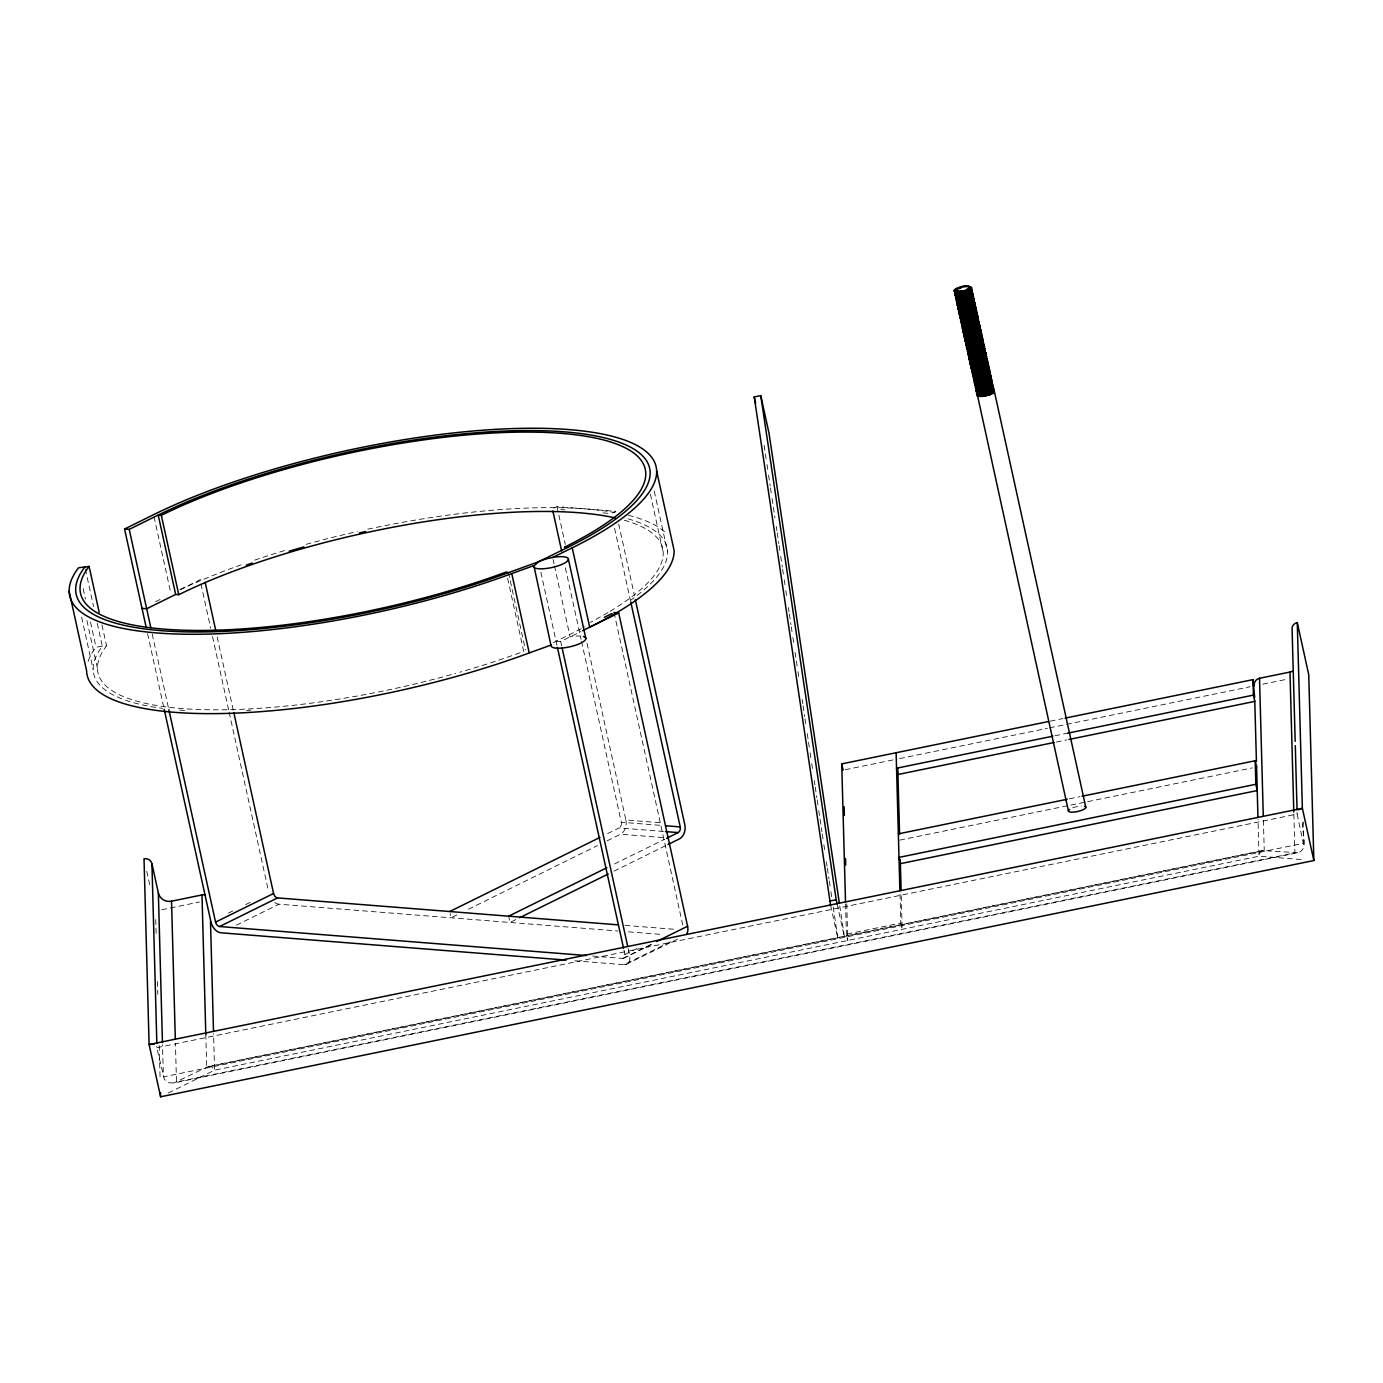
<?xml version="1.0" encoding="UTF-8"?>
<svg xmlns="http://www.w3.org/2000/svg" width="1383" height="1383" viewBox="0 0 1383 1383"><rect width="100%" height="100%" fill="white"/><g stroke="black" fill="none" stroke-linecap="round" stroke-linejoin="round"><path stroke-width="0.75" stroke-dasharray="5 3.75" d="M1303.166 822.47C1300.608 831.235 1310.254 848.92 1297.686 852.741L173.618 1083.027L168.19 1082.699L164.352 1079.397L156.383 1046.118M553.304 642.732L585.044 626.827M155.553 601.709L161.344 598.856M180.689 589.314L200.034 579.771L204.684 580.134M553.943 508.149L556.986 506.645L615.919 511.312L611.338 513.56M556.035 641.142L560.685 641.505L580.791 631.599M228.316 913.16L234.107 910.291M245.725 904.568L251.516 901.699M236.424 925.158L278.968 904.188L617.803 930.984M607.621 833.638L619.169 827.933L663.356 831.442M456.874 914.941L451.083 917.793L450.166 913.61M468.422 909.253L597.439 845.601M607.068 840.847L620.552 834.208L664.739 837.7M614.553 863.943L664.618 839.256M515.79 919.609L510.016 922.461L508.633 916.186M614 871.169L665.984 845.514M168.311 1092.985L214.572 1070.165L1259.031 856.198L1301.196 859.534M592.719 956.051L622.748 958.419A4.443 2.87 63.7 0 0 624.926 954.495L638.462 947.804M622.748 958.419L651.756 944.122M623.526 958.35L652.517 944.036M574.792 960.787L624.131 964.694L672.466 940.838M626.05 964.487L678.258 938.746M1297.686 852.741L1262.575 850.528L208.435 1066.483L173.618 1083.027M1262.575 850.528L1259.982 851.911L1259.031 856.198L1258.029 819.549M1050.267 721.165L1062.939 718.572M161.776 909.737L199.446 902.01M845.203 769.726L893.314 759.872M899.607 758.576L1047.432 728.305M1049.541 727.856L1064.322 724.83M1066.431 724.398L1250.128 686.763M1262.731 684.187L1287.832 679.053M1054.918 735.773L1067.59 733.18M1056.301 742.049L1066.846 739.888M1069.387 798.821L1079.95 796.66M899.728 840.138L1068.644 805.528M1070.77 805.096L1085.551 802.071M1087.66 801.639L1252.358 767.893M156.97 1047.64L1297.168 814.051L1297.029 812.443M846.759 903.808L847.779 940.44L846.396 934.182L900.8 923.031L899.97 892.848M88.097 661.368A300.232 82.254 -12.4 0 1 96.015 647.14L106.543 645.775A289.116 79.211 -12.4 0 0 455.699 673.4M208.435 1066.483L211.703 1066.673L214.572 1070.165L213.57 1033.516M560.824 509.566L565.042 509.912M602.919 512.903L609.229 513.404M587.049 643.337L625.877 819.998L661.662 822.833M581.534 641.401L621.295 822.245L661.281 825.409M624.995 925.4L674.316 929.29M628.522 931.831L662.837 934.545M1297.168 814.051L1303.823 845.981M900.8 923.031L902.165 929.307L901.232 894.818M837.113 903.929L844.477 937.363L839.671 905.312M830.595 905.26L837.942 938.694L833.154 906.643M654.263 491.224L667.591 551.8M650.373 494.198L663.235 552.699M618.685 523.932L634.417 595.433M614.571 528.289L630.285 599.79M614.052 612.531L682.943 925.867M556.986 506.645L558.369 512.955M558.836 515.064L565.319 544.504M565.353 567.791L581.085 639.292M553.096 559.579L554.013 563.763M554.479 565.854L570.09 636.871L572.821 636.422A17.789 4.875 -12.4 0 1 580.653 636.094M560.685 641.505L561.619 645.723M628.193 948.548L629.576 954.858A11.116 7.157 63.7 0 1 624.131 964.694M540.874 572.199L556.951 645.342M624.01 950.277L624.926 954.495M508.46 572.631L509.843 578.889M510.292 580.981L525.454 649.924M507.63 578.267L523.708 651.376A289.116 79.211 -12.4 0 1 459.848 672.224M217.166 636.923L233.347 710.534M200.95 583.989L210.665 628.141M212.515 636.56L228.696 710.153M229.163 712.262L268.458 891.015M154.032 516.793L170.558 591.993M152.216 634.002L168.864 709.704M147.566 633.621L163.747 707.232M101.962 624.891L106.543 645.775M85.348 569.035L93.612 606.636M97.294 623.353L102.342 646.328A293.559 80.421 -12.4 0 0 162.554 708.355M146.771 871.325L150.453 888.042M83.153 588.639L85.452 599.081M90.5 622.073L96.015 647.14M86.922 620.552L97.484 668.594M81.649 617.267L93.128 669.476M764.09 445.24L766.649 462.32M766.977 464.463L768.256 473.003M768.568 475.147L770.175 485.813M770.487 487.957L771.766 496.497M772.077 498.641L774.964 517.864M776.243 526.404L776.883 530.674M777.194 532.818L778.802 543.502M779.113 545.628L780.392 554.185M780.721 556.312L782.311 566.995M782.64 569.139L783.919 577.679M784.23 579.805L785.509 588.363M785.838 590.489L787.117 599.046M788.396 607.586L789.036 611.856M789.347 614L790.955 624.667M791.266 626.81L792.545 635.35M792.874 637.494L793.825 643.908M795.104 652.448L796.055 658.861M796.383 660.988L797.663 669.528M797.974 671.671L799.253 680.211M802.14 699.435L802.78 703.705M803.091 705.849L804.699 716.532M805.01 718.659L805.978 725.072M807.257 733.612L808.208 740.026M808.536 742.17L809.816 750.71M810.127 752.853L811.406 761.393M811.735 763.52L813.014 772.077M814.293 780.617L814.933 784.887M815.244 787.031L816.834 797.697M817.163 799.841L818.442 808.381M818.753 810.524L821.951 831.892M822.28 834.018L823.559 842.558M823.87 844.702L825.15 853.242M826.429 861.799L827.069 866.069M827.397 868.196L828.987 878.879M829.316 881.023L830.595 889.563M830.906 891.689L831.875 898.103M1303.011 821.917L1303.599 843.302L163.401 1076.873L162.52 1044.805M1293.866 814.138L1294.92 852.879L176.488 1082.007L175.434 1043.249M1263.405 820.326L1264.235 850.441L206.707 1067.088L205.825 1034.812M845.566 903.998L846.396 934.182M155.743 919.557L156.141 934.51M157.437 981.481L157.783 994.291M159.183 1045.548L160.134 1079.708M625.877 819.998A11.116 7.952 -85.5 0 1 620.552 834.208M621.295 822.245A4.443 3.181 -85.5 0 1 619.169 827.933M278.968 904.188A11.116 7.157 63.7 0 1 274.785 902.477M627.986 518.815A293.559 80.421 -12.4 0 1 630.216 600.55M250.669 710.257A293.559 80.421 -12.4 0 1 246.623 710.482M184.613 710.464A293.559 80.421 -12.4 0 1 178.839 710.049M179.842 589.832A300.232 82.254 -12.4 0 1 242.941 564.195M254.731 560.098A300.232 82.254 -12.4 0 1 285.399 550.33M306.092 544.366A300.232 82.254 -12.4 0 1 357.384 531.487M367.757 529.205A300.232 82.254 -12.4 0 1 615.072 512.54M628.418 515.34A300.232 82.254 -12.4 0 1 666.9 534.045M624.234 520.198A289.116 79.211 -12.4 0 1 609.799 611.493M607.984 612.583A289.116 79.211 -12.4 0 1 590.351 622.333M1072.689 807.862A8.903 2.438 -12.4 0 1 1081.385 806.082"/><path stroke-width="1.5" d="M968.342 286.367L971.298 287.336L970.365 288.563L971.851 291.018L963.744 295.409L961.375 295.599L960.718 291.588L954.028 290.724L956.535 288.442L962.672 286.575L968.048 286.298L971.661 288.2C968.117 292.937 960.494 295.236 954.806 293.386L955.705 291.052M974.099 300.128C973.528 297.985 972.456 302.583 974.825 302.566L974.617 303.551C968.584 309.844 964.383 307.009 958.367 306.023L959.854 302.497L956.587 301.477L957.555 299.419L956.552 300.215C958.263 305.297 967.893 301.045 971.506 298.814C975.603 297.518 969.984 292.418 972.733 293.87M980.495 332.819L981.965 336.968C975.585 343.537 971.471 340.166 964.902 339.336L965.818 337.02L964.591 338.766L966.302 340.183C970.071 341.394 982.76 338.887 979.683 334.098L980.495 332.819L979.337 332.542M981.965 341.307L983.33 343.243C976.968 349.813 972.854 346.424 966.285 345.594L967.063 343.364M982.414 343.399C985.578 343.278 980.651 346.39 984.471 346.424L984.247 347.41C978.248 353.806 974.116 350.642 968.083 350.158C965.939 346.839 979.804 350.21 982.449 344.557L983.278 342.984L981.999 342.465L972.958 346.528L968.428 346.77L967.651 345.37L966.44 347.116L967.754 347.531M954.028 290.724L955.739 292.141C959.422 293.49 971.713 290.603 969.241 286.575M957.831 296.705C956.241 301.546 969.172 297.276 971.436 294.423L970.123 292.539L972.128 290.292L970.849 288.943M971.315 293.905C974.635 292.366 969.155 290.897 972.214 291.519L972.318 293.11C968.791 296.654 957.849 301.304 955.636 296.031L956.5 295.305M971.558 293.265C975.188 298.054 957.555 303.741 956.102 298.123L956.967 297.397M971.073 294.942L973.684 299.368C970.105 302.946 959.387 307.562 957.019 302.307L965.23 302.203L970.451 300.111L972.335 297.846C968.428 297.103 975.568 294.026 971.661 293.801M958.471 303.603C960.701 307.372 969.639 303.413 972.802 300.699L971.506 298.814L973.511 296.55L971.851 295.357M974.064 303.568L975.067 305.643C971.056 311.192 959.353 310.466 958.955 306.767C955.497 305.124 968.774 309.256 973.269 302.773L971.972 300.906L973.909 298.382M957.762 302.099L956.725 302.998L958.488 304.675L957.503 305.643C963.311 309.256 975.516 302.341 974.047 299.869L974.427 300.733M959.249 307.839L958.454 308.841L960.632 311.261L968.982 309.948L974.185 306.957L972.889 305.073L974.825 302.566M975.343 304.917C974.531 301.684 973.407 307.199 974.635 308.305L972.75 310.553L965.611 313.111L961.081 313.353L960.182 311.434M975.81 307.009C974.116 303.586 976.744 309.412 972.647 310.034C968.532 311.867 963.156 314.373 958.886 311.918L959.871 310.95L958.108 309.256L959.387 307.769L958.471 310.086L965.04 310.501L965.524 314.408L967.875 314.218L975.983 309.809L975.879 308.219L973.822 307.475M960.632 314.114L959.543 315.791L964.729 317.571L972.145 315.497L975.551 312.472C971.644 311.728 978.784 308.651 974.877 308.409L975.43 306.144L974.151 305.799M960.528 314.632L959.854 316.361C964.539 318.643 977.988 314.944 975.447 309.844M976.83 316.102C979.648 321.34 965.057 325.454 960.926 322.049L962.136 320.303L964.107 321.824L971.281 320.389L976.467 316.655C975.188 315.514 976.692 310.328 977.124 313.007L974.012 316.292L966.873 318.851L961.185 318.816L960.234 316.932L961.704 319.3C966.389 320.182 974.254 318.764 976.139 314.166M960.286 317.191L961.686 318.211L960.77 320.528C965.455 322.827 978.922 319.127 976.363 314.01M977.522 320.424C974.773 324.244 963.432 328.255 961.6 323.19L963.346 321.772L961.375 324.141C965.075 329.068 981.325 322.965 976.899 318.332L977.729 316.586M962.931 324.556L962.067 325.282C963.035 331.609 983.814 323.847 976.588 320.009M977.746 320.286L976.934 321.565L978.092 323.034C981.861 327.097 961.496 333.199 963.277 327.166L964.176 327.46M963.986 328.67L963.069 330.986C967.702 333.528 980.875 329.085 978.559 325.126L978.196 322.377M965.109 331.626L962.758 330.416C962.361 328.324 966.043 331.021 963.45 331.557L963.536 333.061C968.169 335.602 981.342 331.177 979.008 327.218L979.562 324.936L978.282 324.607M979.665 330.865C983.503 335.118 970.659 340.028 965.835 338.109L964.366 335.723L964.452 337.245C970.901 340.339 985.595 333.338 979.199 328.774M964.764 332.905L963.623 334.323L967.218 335.931L966.596 338.42C965.835 343.036 985.699 337.141 980.011 332.439M966.025 339.699L965.369 341.428L968.705 342.725L967.166 345.975L971.056 346.286L981.152 342.673L983.157 340.425L981.498 339.233L982.31 337.469L981.031 337.141L982.639 338.074L979.527 341.359L972.387 343.918L966.7 343.883L965.732 341.999L967.218 344.367C971.575 345.214 981.221 343.831 981.377 338.697M982.103 345.076L983.313 345.612L982.449 346.632C990.885 353.823 966.959 355.604 968.601 350.642C965.144 349 978.403 353.132 982.915 346.649L981.619 344.765L983.555 342.258M968.532 346.13L969.621 346.891L968.895 348.862C968.065 353.512 987.116 347.634 982.57 343.416M969.483 353.737C971.73 357.506 980.651 353.547 983.832 350.833L982.535 348.948L984.471 346.424M982.552 347.168C987.479 350.089 985.543 358.508 975.724 359.061C958.488 356.537 980.409 358.543 984.298 352.924L982.985 351.04L984.99 348.775L983.711 347.444M983.469 351.334L984.627 351.61L983.814 352.907L984.99 354.376C988.119 358.353 975.413 362.899 970.901 361.084L969.189 359.666L970.417 357.903L969.5 360.22C973.891 362.605 986.667 358.646 984.748 354.999L984.731 354.255C984.143 352.613 983.814 347.634 985.18 351.593C980.962 355.379 973.926 358.353 968.515 355.794L969.518 354.809L968.031 352.44L968.895 351.714M968.67 357.315L971.073 358.785L975.603 358.543L981.221 356.762L984.869 353.858M985.336 355.95L984.368 357.298L985.664 359.182C987.652 362.865 974.773 366.754 970.417 364.403L971.194 362.156M985.439 356.468C987.773 360.41 974.6 364.853 969.95 362.311L969.881 360.79L971.35 363.176L974.842 363.522L984.938 359.908L986.114 360.514L980.927 364.265L971.817 365.268C970.572 363.936 970.676 360.116 971.35 363.176L970.417 364.403L972.456 365.06M985.664 359.182L985.785 358.024M971.661 364.248L970.797 364.974L972.266 367.342L975.758 367.705L983.175 365.631L986.563 362.605C982.673 361.862 989.813 358.785 985.906 358.56L986.442 356.278L985.163 355.932M971.54 364.766L970.883 366.495C975.516 369.036 988.689 364.593 986.373 360.635L985.197 359.182L986.01 357.886L984.852 357.609M972.992 365.648L971.333 368.587C975.983 371.128 989.156 366.685 986.822 362.726L985.664 361.257L986.477 359.978L985.318 359.701L987.739 361.309L985.751 363.573L987.047 365.458L981.844 368.448L974.669 369.866L972.733 369.434L972.595 367.826M972.698 368.345L971.8 370.679C976.433 373.203 989.606 368.777 987.289 364.818L987.825 362.536L986.546 362.208M973.027 370.506L972.249 372.753C976.899 375.294 990.072 370.869 987.739 366.91L986.58 365.44L987.393 364.144L986.235 363.867M973.373 373.133C978.507 376.729 985.837 369.728 989.588 369.676C985.854 374.309 978.49 376.781 972.716 374.845L973.632 372.528M974.081 374.62L973.096 375.415L974.566 377.801L978.058 378.147L985.474 376.09L988.862 373.047L987.704 372.442L979.389 375.778L974.099 375.709C971.817 372.822 974.566 380.982 979.734 377.334C983.123 376.504 991.853 374.153 988.551 370.558M975.758 378.181C974.151 383.005 987.082 378.752 989.346 375.899L989.329 375.139C985.422 374.395 992.562 371.318 988.655 371.093L989.208 368.812L987.929 368.466M987.6 370.143L988.776 370.419L987.946 371.716L989.122 373.168C992.13 376.954 974.877 383.402 973.546 377.507L974.41 376.781M974.877 378.873L974.012 379.599C975.343 385.494 992.596 379.046 989.588 375.26L988.413 373.79L989.225 372.511L988.067 372.234L990.505 373.842M975.464 380.895L974.548 383.212C979.199 385.753 992.372 381.31 990.038 377.352L990.591 375.07L989.312 374.741M975.672 383.575L981.221 384.128L990.263 380.066L991.542 380.584L988.828 383.661L983.607 385.753L977.159 386.462L974.704 384.733L975.914 382.97L975.015 385.287C979.613 387.81 993.841 383.35 990.228 378.925M990.677 380.999C994.533 385.252 981.688 390.162 976.865 388.243C976.191 385.183 976.087 389.003 977.314 390.334L986.442 389.332L991.628 385.598C989.951 384.647 992.579 378.129 992.06 382.935C987.808 386.825 981.1 389.332 975.464 387.378L976.381 385.062M977.954 390.127C974.341 389.937 977.47 386.393 975.845 387.949L975.931 389.47C980.219 392.409 996.797 386.635 990.366 382.676M977.314 390.334L976.329 391.303C980.789 394.207 994.567 390.075 991.974 385.044M991.749 388.934C997.696 390.248 989.467 394.414 987.704 395.071C994.36 394.345 990.781 391.233 993.72 388.467C991.767 384.941 995.051 391.233 990.556 391.493C986.442 393.342 981.066 395.849 976.796 393.394L977.643 390.801L976.312 390.041L977.297 389.245M991.058 393.827C996.452 392.011 990.47 385.943 993.651 388.208L990.556 391.493L991.715 392.997L987.704 395.071L964.746 290.637L970.261 287.405M970.019 287.007L971.609 287.941C967.218 292.868 956.759 296.118 954.374 291.294M972.076 290.032C970.52 294.527 960.217 294.441 960.027 296.152C966.043 299.298 959.076 313.682 974.099 301.2L972.802 300.699M972.526 292.124L970.589 294.631L971.886 296.515C968.169 299.437 961.617 302.376 957.313 300.007M972.992 294.199C970.78 298.486 956.327 302.445 956.846 297.915M973.442 296.29L967.149 300.422L958.834 301.995L957.97 304.191M974.375 300.474L972.422 302.981L973.736 304.865L968.532 307.856L960.165 309.17L957.71 307.441L958.92 305.678M957.952 307.735L961.237 308.772L960.632 311.261C960.442 314.926 972.785 310.795 975.534 307.718L974.306 305.799M976.363 316.88L977.643 315.359L975.983 314.166L976.813 312.402M979.423 323.449C975.741 327.702 967.339 331.125 962.24 328.065M979.873 325.541C976.208 330.07 968.653 331.903 963.017 330.727L964.003 329.742L962.291 328.324L963.381 326.647M980.34 327.633L976.104 330.952L969.587 332.94L963.467 332.802L964.331 330.226M980.789 329.724C979.129 334.479 965.68 338.213 965.68 334.237L965.732 333.338C968.619 330.762 961.669 332.266 964.764 330.07L964.798 329.154C967.702 326.578 960.736 328.082 963.847 325.887L964.452 323.397L961.237 322.619L961.894 320.908M966.147 339.181L965.282 339.907L966.752 342.275L970.244 342.638L977.66 340.564L981.066 337.538C977.297 336.83 983.953 334.548 980.149 334.116L978.853 332.231L980.858 329.984L979.579 328.635M981.256 331.799L979.32 334.323L980.616 336.207C982.621 339.803 969.518 343.036 965.299 341.169L966.302 340.183M981.723 333.891L980.495 335.689M967.166 339.855L968.238 340.633L967.512 342.604C967.322 346.269 979.683 342.137 982.414 339.06L982.639 338.074M983.088 340.166L981.152 342.673L982.431 343.814L979.32 345.56L970.78 348.136L967.616 348.067L966.682 347.427L967.685 346.459C965.956 344.419 967.823 343.433 965.801 342.258M982.794 346.13L984.005 344.35M984.938 348.516L978.628 352.648L968.93 354.065L974.687 354.359L983.693 396.039L977.003 395.175A8.903 2.438 -12.4 0 0 989.087 395.019A8.903 2.438 -12.4 0 0 991.801 390.386M985.388 350.608L982.293 353.892L991.248 390.905L980.893 394.086L977.729 394.017L978.576 391.821C981.481 389.245 974.514 390.749 977.625 388.554L977.66 387.638C980.564 385.079 973.597 386.583 976.692 384.37L976.744 383.471C979.648 380.895 972.681 382.399 975.776 380.204L975.828 379.288C978.715 376.712 971.765 378.216 974.859 376.02L974.911 375.104C977.798 372.546 970.849 374.05 973.943 371.837L973.995 370.938C976.882 368.362 969.932 369.866 973.027 367.671L973.649 365.181L970.365 364.144M985.854 352.7L983.918 355.206L986.494 357.592L984.938 359.908M984.644 354.48L985.906 352.959L984.627 351.61M986.304 354.791C982.639 359.321 975.084 361.153 969.448 359.96L970.296 357.384M986.77 356.883L980.461 360.998L972.163 362.571L971.298 364.784M987.22 358.958L980.927 363.089L972.612 364.663L971.748 366.858M987.687 361.049L981.394 365.181L973.079 366.754M988.154 363.141L983.918 366.46L975.326 368.76L981.636 396.281M988.603 365.233L986.667 367.74L989.312 370.402L987.704 372.442M987.842 369.105L989.07 367.325M989.519 369.417L989.312 370.402C986.494 373.445 974.254 377.611 974.41 373.929L974.445 373.012C977.349 370.454 970.382 371.958 973.476 369.745L974.099 367.256L970.814 366.236L971.817 365.268M989.986 371.491L988.776 373.289M990.435 373.583L988.499 376.107L989.796 377.991C986.079 380.913 979.544 383.852 975.222 381.483M989.692 377.455L990.902 375.675M991.369 377.766L989.415 380.273L990.712 381.414L983.296 384.664L975.828 385.408L974.946 385.027L975.81 382.451M991.818 379.858L989.882 382.365L991.179 384.249C994.965 384.681 988.326 386.963 992.078 387.672L988.689 390.697L981.273 392.772L977.781 392.409L976.312 390.041M992.908 392.081L994.17 390.559L992.527 389.366M992.977 392.461L992.908 389.228M146.183 627.312L124.556 529.015L129.207 529.378L158.215 515.064A293.559 80.421 -12.4 0 1 564.42 431.859A293.559 80.421 -12.4 0 1 567.583 547.461L538.575 561.757L533.579 566.304A17.789 4.875 -12.4 0 0 549.604 567.981A17.789 4.875 -12.4 0 0 568.154 560.098A17.789 4.875 -12.4 0 0 555.361 557.038L550.849 557.781A17.789 4.875 -12.4 0 0 538.575 561.757L508.46 572.631L506.247 572.009A289.116 79.211 -12.4 0 1 192.444 630.406A289.116 79.211 -12.4 0 1 89.1 566.408L78.572 567.756A300.232 82.254 -12.4 0 0 185.892 634.227A300.232 82.254 -12.4 0 0 511.762 573.565L533.855 565.595L551.039 645.688A17.789 4.875 -12.4 0 0 573.081 645.982A17.789 4.875 -12.4 0 0 583.453 636.56M970.365 288.563C970.209 293.697 960.545 295.08 956.189 294.233L954.771 292.124M980.651 335.723L971.022 339.475L965.956 314.667L963.432 314.702L960.027 296.152L954.944 294.907L956.033 293.213M957.243 305.349L957.468 304.398L959.595 306.559M957.71 307.441L958.799 305.764M958.16 309.515L959.318 308.098M982.034 341.981L972.405 345.733L971.921 341.826L969.414 341.86L964.158 314.961L959.387 314.269L960.321 313.042L958.626 311.607L959.716 309.93M975.222 309.982C973.338 314.581 965.472 316.016 960.787 315.117L959.076 313.699L960.165 312.022M959.543 315.791L960.684 314.373M962.81 321.184L960.459 319.974L961.548 318.297L960.753 319.283L962.032 319.784M979.078 328.255C978.922 333.389 969.276 334.772 964.919 333.925L963.225 332.508L964.314 330.831M965.006 334.997L963.674 334.582L964.815 333.165M967.858 344.16L965.818 343.52L966.752 342.275L965.057 340.858L966.285 339.112M968.325 346.251L965.974 345.041L967.115 343.624M983.261 345.352C985.941 350.452 974.03 354.307 969.051 352.734L967.357 351.299L968.446 349.622L967.668 351.87M971.696 364.732L970.105 363.833L971.246 362.415M973.373 369.226L971.333 368.587L972.266 367.342L970.572 365.925L971.782 364.178M973.822 371.318L971.8 370.679L972.733 369.434L971.022 368.016L972.128 365.734M974.289 373.41L971.938 372.2L973.096 370.782M975.205 377.594C971.125 377.645 975.966 374.689 972.405 374.274L972.681 373.6M973.096 375.415L972.854 376.366C976.121 376.712 971.246 379.616 975.672 379.668M977.211 389.799L975.931 389.47L976.865 388.243L975.447 386.134M975.62 388.9L976.761 387.482M976.07 390.991L977.176 389.315M992.406 388.848C992.251 393.965 982.587 395.365 978.248 394.501L976.536 393.083L977.625 391.406M977.228 394.224L1068.402 810.905M957.295 296.118L955.255 295.461L956.051 292.626L954.944 294.907M956.638 295.236L955.636 296.031L956.984 296.809L956.172 299.644L958.212 300.301M957.434 298.901L956.638 301.736L958.678 302.376M959.249 295.651L958.678 291.83M957.9 300.975L957.105 303.828L959.128 304.467M961.22 316.137L960.009 317.883M961.565 317.692L960.718 320.268L962.049 320.873M963.726 325.368C958.989 325.23 964.643 322.014 961.15 321.098M963.916 322.014L961.669 323.449L962.948 323.968L962.153 326.803L963.432 327.131M962.948 323.968L961.79 325.973L964.349 327.062L974.721 324.677L989.519 394.483M963.225 332.508L964.435 330.744M965.697 336.501L964.902 339.336L966.942 339.993M966.734 341.203L965.507 342.949M967.08 342.759L966.233 345.335L967.564 345.94M967.201 343.278L965.974 345.041M970.866 359.995L969.656 361.741M971.333 362.087L970.105 363.833M973.044 369.918L973.183 371.526C977.867 372.407 985.733 370.99 987.635 366.391M975.326 368.76L975.637 367.187L973.131 367.014M974.548 376.712L973.546 377.507L974.894 378.268L974.099 381.12L976.121 381.76M975.343 380.36L974.548 383.212L976.588 383.852M978.109 392.893L977.349 395.745L979.786 396.316M978.213 393.429C975.81 399.099 990.124 394.293 992.994 391.856M960.476 287.042L960.96 288.286M958.834 301.995C961.721 299.419 954.771 300.924 957.866 298.728L957.918 297.812C960.805 295.253 953.855 296.757 956.95 294.544L956.829 291.865M960.044 308.651L958.834 308.115L960.321 304.588L956.725 302.998M972.163 362.571C975.05 359.995 968.083 361.516 971.194 359.303L971.229 358.404C974.133 355.829 967.166 357.333 970.261 355.137L970.883 352.648L967.599 351.61L968.325 350.141M972.612 364.663L973.183 363.089L969.898 362.052L970.503 360.064M969.587 288.148L970.399 286.851L968.048 286.298M960.511 310.743L959.301 310.207L960.891 307.199L959.819 306.438M961.427 314.909L960.217 314.373L961.704 310.864L958.419 309.827L959.024 307.839M982.449 344.557L983.745 345.058C979.838 350.245 969.172 350.245 968.428 346.77L969.155 344.799L968.083 344.039M969.69 352.527L968.48 351.974L970.088 348.983L968.999 348.222M968.93 354.065L970.538 351.075L969.448 350.297M978.179 396.108L979.043 393.913C981.93 391.337 974.98 392.841 978.075 390.646L978.127 389.729C981.014 387.154 974.064 388.675 977.159 386.462L977.211 385.563C980.098 382.987 973.148 384.491 976.242 382.296L976.294 381.38C979.181 378.804 972.232 380.308 975.326 378.112L976.052 376.141L974.963 375.363M988.983 376.401L990.142 376.695L990.263 380.066L991.092 378.493L989.917 376.833M990.712 384.249L991.525 382.953M962.361 322.982C966.682 325.351 973.217 322.412 976.934 319.49L978.04 317.191C975.949 315.134 976.813 319.767 977.383 320.839L977.401 321.582C981.187 322.014 974.548 324.296 978.3 325.005L978.317 325.766C974.6 328.687 968.048 331.626 963.744 329.258M979.129 326.544L980.391 327.892L978.403 330.139L979.7 332.024C976.882 335.464 963.882 338.904 964.919 333.925L963.45 331.557M973.131 295.685L972.353 298.607L973.632 299.108L971.436 300.82L959.301 304.087M973.113 301.096L974.548 303.292L973.718 304.122L966.371 307.631L985.768 395.624M973.857 303.724L975.015 305.384L971.056 307.96L959.301 310.207M974.185 306.957L975.464 307.458L973.805 309.256L975.101 311.14C978.887 311.573 972.249 313.855 976 314.563L977.366 316.085M974.773 307.89L975.931 309.55L971.972 312.143L960.217 314.373M976.381 311.642C973.788 314.978 961.392 319.145 961.548 315.445L962.274 313.474L961.185 312.696M975.689 312.074L976.847 313.734C974.064 316.724 961.894 321.357 961.998 317.537L962.62 315.03L959.335 314.01M980.582 330.71L977.937 328.048L979.562 324.936M979.7 332.024L980.979 332.525C978.386 335.879 965.991 340.045 966.129 336.328L966.181 335.412C969.068 332.854 962.119 334.358 965.213 332.145L965.265 331.246C968.152 328.67 961.202 330.174 964.297 327.978L964.349 327.062C967.236 324.486 960.286 325.99 963.381 323.795L963.432 322.879C966.319 320.32 959.37 321.824 962.464 319.611L963.19 317.641L962.101 316.88M981.446 334.617L973.2 338.697L964.85 339.077M981.895 336.709L971.436 341.307M980.962 334.911C983.209 335.481 979.181 338.403 982.362 338.8L980.703 340.581L981.999 342.465L981.844 340.788M982.172 335.983L980.236 338.507L982.812 340.892L980.633 342.604L972.353 345.473L966.233 345.335M982.76 344.972L984.195 347.15L983.348 347.98L973.718 351.749M988.845 368.31L986.2 365.648L987.825 362.536M986.892 363.764L988.326 365.959L984.368 368.552L975.776 370.851L971.73 370.402M988.43 371.716L987.116 369.831L988.793 368.051M989.243 370.125L978.784 374.724L973.528 374.966L973.269 372.597M989.709 372.217C985.37 375.571 977.781 378.873 972.802 376.107M989.001 372.649L990.176 374.309L984.143 377.715L975.828 379.288L973.58 378.769L974.566 377.801M974.496 382.935L980.616 383.074L988.897 380.204L990.626 376.401L989.467 374.741M993.893 391.285L991.265 388.64L992.873 385.511M956.829 294.026L954.806 293.386L955.359 291.139M956.275 295.305L955.722 297.552L957.745 298.209M971.281 292.747L972.266 291.778L971.315 291.035M972.664 299.022L973.649 298.036L972.698 297.31M961.894 317.001L959.854 316.361L960.787 315.117M962.343 319.093L960.321 318.453L960.857 316.206M974.03 305.28L975.032 304.312L974.133 303.828M962.516 322.965L961.237 322.619L961.79 320.372M975.413 311.555L976.346 310.311L974.289 309.567M962.983 324.815L961.842 326.232L963.536 327.65L962.603 328.895L964.643 329.534M976.796 317.813L977.781 316.845L976.882 316.361M977.746 323.155L979.026 321.617L977.366 320.424L978.179 318.678M966.475 337.901L964.452 337.245L965.386 336.017M979.544 330.347L980.478 329.119M969.051 352.734L968.117 353.962L970.157 354.601M982.293 342.88L983.296 341.912L982.345 341.169M971.073 358.785L968.982 357.869L969.587 355.898L970.607 356.693M984.592 353.322L985.595 352.354L984.143 351.23M985.059 355.414L986.044 354.446L985.094 353.702M973.528 373.099L972.249 372.753L973.183 371.526L971.419 369.849M986.01 357.886L986.961 358.629L986.096 360.116M986.442 361.689L987.376 360.444L985.059 359.649M987.358 365.855L988.344 364.887L987.393 364.144M987.808 367.947L988.81 366.979L987.842 366.236M988.776 370.419L989.727 371.163L988.845 372.649M977.504 388.035L975.464 387.378L976.018 385.131M989.191 374.223L990.124 372.978L987.808 372.2M990.107 378.389L991.092 377.421L990.142 376.695M990.574 380.481L991.559 379.512L990.608 378.769M956.379 295.841C953.682 299.091 962.309 297.552 964.003 296.913L962.793 291.173L960.718 291.588M958.229 304.191L957.192 305.09L958.834 306.248M958.678 306.283L958.021 307.994M958.626 311.607L960.597 309.239M959.076 313.699C961.704 311.175 957.779 312.8 960.649 313.509M965.109 335.516L964.141 336.674M966.44 347.116L967.409 345.975M968.791 352.233L968.117 353.962M969.241 354.325L968.273 355.483L968.498 354.532L969.863 356.382M974.756 379.391C973.891 383.99 986.736 379.703 989.779 377.231M977.055 389.833L976.381 391.562L978.421 392.202M976.536 393.083L978.507 390.715M973.304 302.289L971.264 303.759L982.985 353.305L970.831 356.572M956.172 293.144L955.238 294.216L956.102 293.49M956.552 295.564L955.411 296.982L957.001 297.898M958.35 303.067L957.071 302.566L957.883 301.58M960.753 319.283L961.617 318.557M961.202 321.375L962.015 320.372M963.519 326.578L962.585 327.633L963.45 326.907M965.818 337.02L964.885 338.074L965.749 337.348M965.334 340.166L966.198 339.44M967.996 346.943L966.717 346.442L967.53 345.439M968.964 351.974L967.806 353.391L969.397 354.29M970.278 357.972L969.466 358.975L970.762 359.476M969.466 358.975L970.33 358.249M970.849 365.233L971.713 364.507M973.148 375.675L973.96 374.689M974.462 377.04L973.321 378.458L974.911 379.357M975.793 383.056L974.98 384.042L976.26 384.543M974.98 384.042L975.845 383.316M963.242 321.254L961.634 324.452L967.754 324.59L977.383 320.839L978.507 319.266L977.072 318.332M957.555 299.419L956.604 300.474M970.849 291.813L971.8 290.758L969.276 288.684M971.782 295.997L973.044 294.475L971.385 293.265M972.232 298.088L973.234 297.276L971.73 294.838M972.698 300.163L973.632 299.108M973.148 302.255L974.099 301.2M960.77 314.045L959.767 314.84L961.116 315.601M973.615 304.346L974.548 303.292M974.998 310.622L975.931 309.55M975.447 312.696L976.657 310.916L974.168 309.031L974.98 307.752M963.069 324.486L962.067 325.282L963.398 326.06M975.914 314.788L976.847 313.734M978.663 327.322L979.665 326.526L978.438 324.607M979.129 329.413L980.063 328.359L978.784 327.84L969.742 331.903L964.193 331.35M980.046 333.597L980.979 332.525M969.034 351.645L967.754 353.132L971.35 354.722L970.728 357.212C967.633 359.424 974.583 357.92 971.696 360.479L970.831 362.692M981.878 341.947L982.812 340.892M982.345 344.039L983.278 342.984M983.261 348.222L984.195 347.15M983.711 350.297L984.713 349.501L982.189 347.375L982.95 346.165M984.177 352.388L985.076 350.003M972.249 366.27L971.315 367.325M986.01 360.756L987.289 359.217L985.509 357.506M986.477 362.847L987.462 362.035L986.252 360.116M986.926 364.922L987.929 364.127L986.701 362.208M987.393 367.014L988.326 365.959M990.142 379.547L991.092 378.493M990.608 381.639L991.542 380.584M991.058 383.731L992.285 381.95L990.954 381.535M991.525 385.822L992.804 384.301L991.023 382.572M991.991 387.914L993.201 386.116L991.594 385.183M992.441 389.989C994.965 388.865 990.021 387.482 992.942 385.771L992.043 385.304M993.063 392.115L992.251 393.135M1298.118 809.781L1302.371 808.312L1313.85 860.537L160.601 1096.788L149.105 1044.563L144.022 858.791A6.673 6.414 -1.6 0 1 151.923 863.718L158.353 892.969L162.451 1042.661M971.004 291.848L961.375 295.599L955.204 295.201M971.419 293.68C968.532 295.841 956.967 300.526 957.416 296.636L958.142 294.665L957.053 293.905M971.471 293.939L966.285 296.498M971.938 296.031L966.752 298.59L958.436 300.163M972.387 298.106L964.988 301.356L958.886 302.255M972.854 300.197L967.668 302.773L959.353 304.346M973.77 304.381L968.584 306.94M974.635 308.305L967.218 311.538L959.75 312.281M975.153 310.639L967.737 313.889L961.652 314.788M974.254 313.613L975.603 312.731M976.07 314.823L970.883 317.381M976.467 316.655L971.333 319.473L963.017 321.063M976.554 324.071L977.902 323.173M978.818 327.356L971.419 330.606L965.317 331.505M979.285 329.448L971.869 332.698L965.783 333.597M979.683 331.28L967.979 335.343M979.734 331.54L970.105 335.291L963.934 334.893M978.853 334.513L980.201 333.631M981.515 339.63L971.886 343.382L965.766 343.261M982.5 344.073L975.084 347.323M982.898 345.906L975.499 349.138L968.014 349.899M983.417 348.257L976 351.489L968.48 351.974M983.866 350.331L976.467 353.581L970.382 354.48M984.731 354.255L979.613 357.073L971.298 358.664M986.165 360.79L980.979 363.349L972.664 364.922M986.632 362.865L974.911 366.927L974.721 363.003L972.214 362.83M987.082 364.956L977.453 368.725L971.281 368.327M987.548 367.048L982.362 369.607L974.047 371.197M987.946 368.881L978.317 372.632L972.197 372.494M987.998 369.14L980.599 372.39L974.514 373.289M988.931 373.324L983.745 375.882L975.43 377.455M989.848 377.49L984.661 380.066L976.346 381.639M990.297 379.582L985.111 382.14L976.813 383.731M990.764 381.673L985.578 384.232L977.262 385.822M989.865 384.647L991.213 383.765M991.68 385.857L986.494 388.416L978.179 389.989M962.464 322.464L963.865 321.755M957.658 289.825L955.169 289.237M124.556 529.015L153.565 514.701A300.232 82.254 -12.4 0 1 569.001 429.594A300.232 82.254 -12.4 0 1 572.234 547.824L589.694 627.208A300.232 82.254 -12.4 0 0 674.109 550.469L656.666 471.084M615.314 517.951A289.116 79.211 -12.4 0 0 178.77 594.69L175.676 594.448L146.667 608.762L142.017 608.399M975.119 317.537L966.838 320.407L960.718 320.268M975.568 319.629L967.287 322.498L961.168 322.36M552.647 557.487L572.234 547.824M982.915 353.045L976.865 355.414L969.397 356.157M983.382 355.137L975.101 358.007L968.982 357.869M990.729 388.554L984.679 390.922L977.211 391.666M991.196 390.646L982.915 393.515L977.66 393.757M604.371 617.302L612.116 613.482M582.571 630.717L618.702 612.894L687.593 926.247A11.116 7.157 63.7 0 1 686.953 933.456M168.864 709.704L215.558 922.115L273.575 893.487A4.443 2.87 63.7 0 0 277.585 897.913L618.564 924.881M215.558 922.115A4.443 2.87 63.7 0 0 219.586 926.524L277.585 897.913M449.717 911.535L599.911 837.441M508.633 916.186L606.843 867.746M666.537 838.305L678.085 832.601A4.443 3.181 -85.5 0 0 680.229 826.913L630.752 601.899M519.645 917.707L608.226 874.004M667.92 844.564L679.468 838.859A11.116 7.952 -85.5 0 0 684.81 824.648L635.333 599.634M656.648 941.512L687.593 926.247M974.721 324.677L970.14 303.793L959.75 306.179M972.422 314.235L965.922 316.223L959.802 316.102M973.183 327.84L979.199 324.435L979.095 322.844L977.038 322.101M977.02 335.118L970.503 337.124L964.383 336.985M988.05 385.252L979.458 387.568L975.413 387.119M69.15 591.44L86.61 670.824A300.232 82.254 -12.4 0 0 529.222 652.949L551.316 644.979M963.156 293.006C964.815 292.401 973.684 289.998 970.053 288.165M978.3 361.931L985.716 358.698L986.442 356.278M987.877 394.674C984.143 395.832 979.354 397.526 979.095 394.172M962.793 291.173L964.746 290.637L955.342 291.692M960.494 287.37L954.305 290.015L955.601 290.534M964.003 296.913L966.302 307.372L960.269 308.53M968.601 317.813L960.251 318.176M970.901 328.255L966.596 329.068M830.595 905.26L754.219 396.938L760.754 395.607L769.017 433.207L839.36 903.185M158.353 892.969A11.116 10.684 -1.6 0 0 171.527 901.18L201.987 894.939A6.673 6.414 -1.6 0 1 205.445 895.112M845.514 901.837L841.728 763.883L1048.158 721.598M1065.048 718.14L1252.981 679.641L1254.675 697.516M1254.364 685.899A6.673 6.414 -1.6 0 1 1259.515 678.292L1289.976 672.052A11.116 10.684 -1.6 0 0 1292.707 671.118M1052.809 736.205L896.547 768.222L897.93 774.497L1054.174 742.481M1067.59 733.18L1253.413 695.113L1252.981 679.641M1068.973 739.456L1254.779 701.388L1253.413 695.113M898.345 833.863L1067.278 799.253M1082.059 796.228L1255.211 760.754L1256.577 767.029M1255.85 784.282L898.985 857.391L900.368 863.666L1257.233 790.557L1255.85 784.282L1255.211 760.754M829.679 901.076L836.196 899.745L760.754 395.607M960.874 293.248L954.737 293.11M964.072 307.873L958.834 308.115M972.802 347.565L967.564 347.807M966.561 286.212L962.672 286.575M960.736 310.605L969.051 309.031L975.015 305.384M963.484 323.138L975.637 319.888L977.591 315.099L975.862 313.63M963.951 325.23C967.927 325.368 980.53 322.36 977.349 318.453M964.4 327.322L974.79 324.936L978.68 322.083L977.245 319.905M967.616 341.947L969.414 341.86M969.915 352.388L972.422 352.561L973.995 362.761M971.748 360.756L982.137 358.37L986.096 355.777L985.993 354.186M975.879 379.547L984.195 377.974L990.176 374.309M977.729 387.897L988.102 385.511L992.009 382.676L990.729 382.157M978.645 392.081L990.781 388.83L992.925 386.842L991.767 385.183M971.35 287.595C968.428 285.883 958.367 285.711 959.128 288.753M567.583 547.461L564.489 547.201A289.116 79.211 -12.4 0 0 561.36 433.363A289.116 79.211 -12.4 0 0 161.327 515.323L158.215 515.064L175.676 594.448M614.052 612.531L618.702 612.894M665.5 825.755L680.229 826.913M665.465 831.598L678.085 832.601M219.586 926.524L586.288 955.532M566.217 960.113L220.952 932.799A11.116 7.157 63.7 0 1 210.907 921.735L164.214 709.341M966.7 337.763L967.789 338.541L966.233 341.791L970.14 342.102L971.713 352.319M154.101 1044.148L149.105 1044.563L1302.371 808.312L1297.271 622.54A6.673 6.414 -1.6 0 0 1292.12 630.147L1295.18 741.34M970.883 295.167L972.284 295.478M973.632 307.7L976.26 309.083M976.381 320.234L978.697 321.029L977.816 322.516M963.26 323.276L962.049 322.74L963.657 319.732L962.568 318.972M957.97 298.071L959.059 298.849L957.52 302.099M970.468 289.099L971.817 289.687M956.535 295.806L954.892 294.631M973.234 301.632L974.877 302.825M958.575 311.348L960.96 312.835M980.115 332.957L981.774 334.15M964.349 331.315L963.017 330.727M981.498 339.233L983.157 340.425M982.881 345.491L984.523 346.684M966.371 346.856L968.774 348.343M966.838 348.948L969.241 350.435M987.013 364.299L988.655 365.492M976.484 392.824L978.887 394.293M955.238 294.216L956.517 294.717M959.266 307.251L957.935 306.49M976.934 319.49C980.703 319.888 974.047 322.17 977.85 322.913L972.664 326.665L963.536 327.65M962.585 327.633L963.865 328.134M965.248 334.409C962.361 333.683 966.302 332.058 963.674 334.582M964.885 338.074L966.164 338.593M968.913 351.126L967.581 350.348M973.511 372.01C970.641 371.284 974.566 369.659 971.938 372.2M956.656 296.325C961.323 297.207 969.206 295.789 971.091 291.191M965.559 333.718L963.467 332.802M967.391 342.068L965.299 341.169M971.54 360.877L969.448 359.96M971.99 362.968L969.898 362.052M972.906 367.135L970.814 366.236M974.756 375.502L972.664 374.586M977.038 385.943L974.946 385.027M975.879 389.211L981.999 389.349L988.499 387.344L992.458 384.751L991.144 383.091M992.181 390.974L993.219 391.838M962.533 322.723L963.692 323.345M971.367 291.294L972.266 291.778M972.232 295.219L973.183 295.945M972.75 297.57L973.649 298.036M973.615 301.477L974.566 302.22M975.499 310.103L976.726 311.175M978.265 322.637L979.164 323.103M979.613 325.195L978.715 324.728M979.631 328.895L980.53 329.379M980.996 331.471L980.098 330.986M980.564 333.078L981.463 333.562M981.014 335.17L981.913 335.637M982.379 337.729L981.481 337.262M981.878 339.077L982.829 339.82M982.397 341.428L983.296 341.912M983.745 344.004L982.846 343.52M983.313 345.612L984.212 346.096M983.78 347.703L984.679 348.17M985.128 350.262L984.229 349.795M984.696 351.887L985.595 352.354M985.145 353.962L986.044 354.446M986.511 356.537L985.612 356.053M986.062 358.145L986.961 358.629M986.528 360.237L987.427 360.704M987.877 362.795L986.995 362.329M987.445 364.421L988.344 364.887M987.911 366.495L988.81 366.979M989.26 369.071L988.361 368.587M988.828 370.679L989.727 371.163M989.277 372.77L990.176 373.237M990.643 375.329L989.744 374.862M990.211 376.954L991.092 377.421M990.66 379.028L991.559 379.512M991.576 383.212L992.475 383.696M992.959 389.487L993.858 389.954L992.959 391.337M971.54 297.034L973.96 298.642M979.804 334.634L982.241 336.242M957.555 289.306L956.535 288.442M970.14 303.793L966.544 290.05M957.451 299.973L955.86 299.074L956.984 296.809M957.918 302.064L956.275 300.906M968.48 350.106L967.166 348.516M975.378 381.449L973.788 380.55L974.894 378.268M975.828 383.54L974.185 382.382M977.176 313.267L975.966 312.195M990.038 371.768L988.275 370.039M991.421 378.026L989.658 376.314M1297.271 622.54L1308.75 674.766L1313.85 860.537M971.609 287.941L969.673 290.447L972.318 293.11M980.08 327.287L978.628 326.163M994.412 391.631L1085.811 807.326M985.63 353.685L984.419 351.766M977.988 322.516C980.547 324.313 976.104 325.627 978.766 327.097L978.905 326.699M974.496 307.372L975.879 308.219L975.067 309.982M971.955 303.171L968.117 289.375M959.733 309.343L958.903 310.916M977.643 390.801L976.813 392.392M968.014 348.032L967.201 349.778M841.728 763.883L843.111 770.158M754.219 396.938L755.602 403.214M836.196 899.745L837.113 903.929M568.396 559.181L585.856 638.566M552.872 511.001L561.654 550.97M562.068 647.814L627.726 946.439M557.418 647.451L623.543 948.185M511.762 573.565L529.222 652.949M205.133 582.243L215.783 630.613M233.813 712.625L273.575 893.487M161.327 515.323L178.77 594.69M129.207 529.378L150.833 627.692M89.1 566.408L99.196 612.358M1295.283 745.627L1297.047 809.781M1289.976 672.052L1293.814 811.977M1259.515 678.292L1263.284 816.022M1254.779 700.991L1256.421 761.341M1256.542 765.663L1257.96 817.388M897.774 768.689L899.572 834.45M900.247 859.379L901.111 890.496M896.132 752.75L899.901 890.704M844.114 806.79L844.339 815.417M845.532 858.532L845.704 864.997M210.493 921.424L213.501 1031.355M201.987 894.939L205.825 1034.812M171.527 901.18L175.313 1038.944M160.48 1092.518L160.601 1096.788M151.923 863.718L156.849 1043.352M246.33 565.111A293.559 80.421 -12.4 0 1 252.225 563.037M289.133 551.195A293.559 80.421 -12.4 0 1 303.845 546.925M359.424 532.904A293.559 80.421 -12.4 0 1 365.665 531.521M508.46 572.631A293.559 80.421 -12.4 0 1 189.834 631.927A293.559 80.421 -12.4 0 1 84.882 566.944M1084.6 806.324A8.903 2.438 -12.4 0 1 1077.167 811.596A8.903 2.438 -12.4 0 1 1069.526 809.418"/></g></svg>
